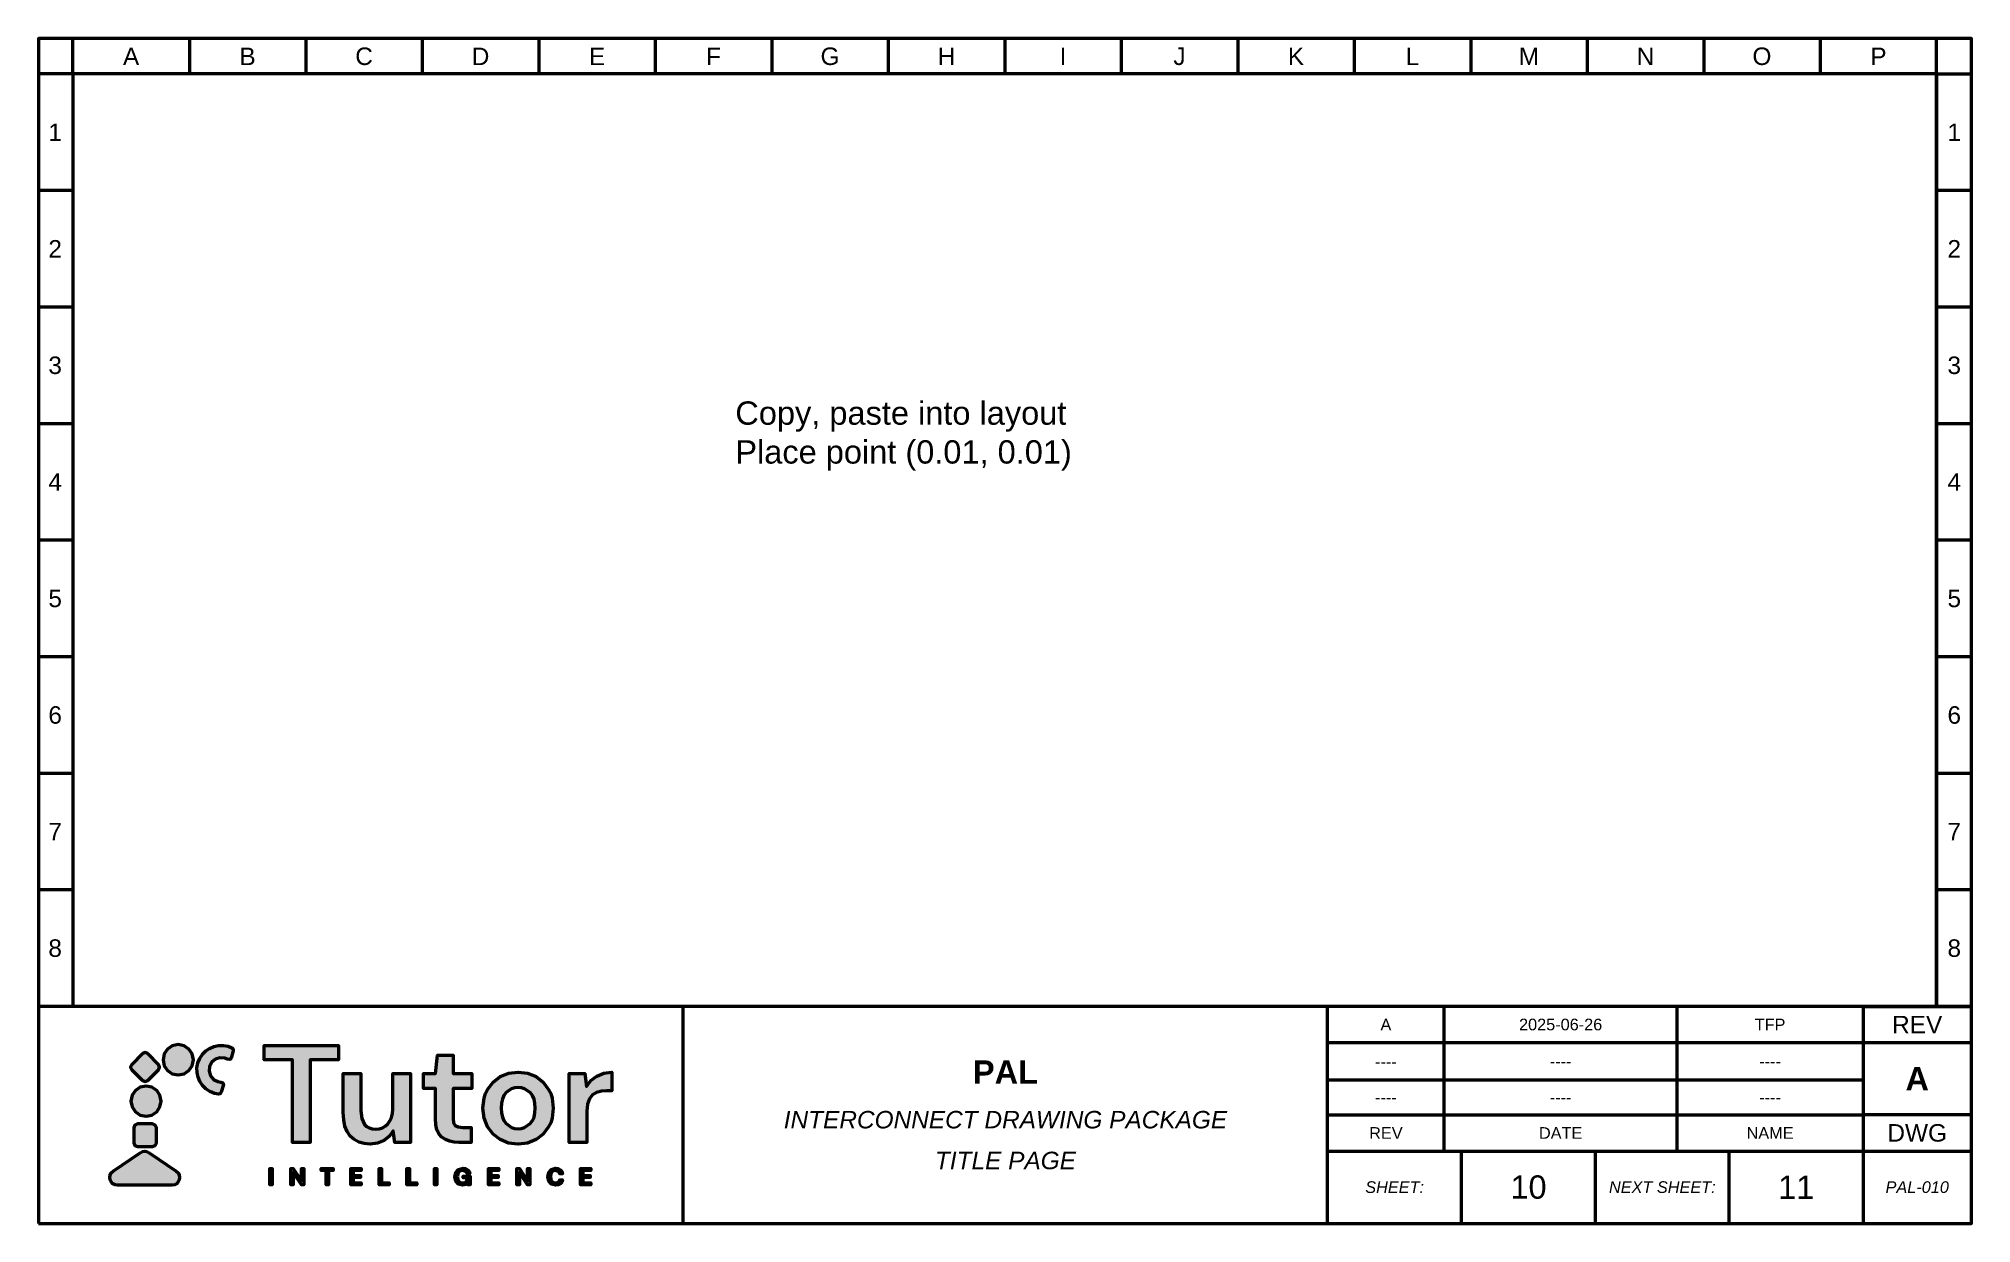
# Model space of a CAD drawing. Header units: inches. Extents: x 0.5 to 17.1, y 0.4 to 10.5.
import ezdxf

# ---------------------------------------------------------------- set-up
doc = ezdxf.new("R2010")
doc.units = ezdxf.units.IN
doc.header["$MEASUREMENT"] = 0
doc.layers.add('Layer 1', color=7, linetype='Continuous')
doc.styles.get("Standard").update_dxf_attribs({"font": 'arial.ttf'})

msp = doc.modelspace()

# ---------------------------------------------------------------- hatches: boundary and pattern name
at = {"lineweight": 50, "true_color": 0x347eec}
h = msp.add_hatch(color=150, dxfattribs=at)
h.dxf.hatch_style = 1
h.paths.add_polyline_path([(1.652, 0.701), (1.675, 0.704), (1.693, 0.714), (1.707, 0.729), (1.716, 0.747), (1.719, 0.767), (1.716, 0.787), (1.706, 0.806), (1.69, 0.821), (1.457, 0.98), (1.439, 0.989), (1.42, 0.992), (1.4, 0.989), (1.382, 0.98), (1.15, 0.821), (1.133, 0.806), (1.124, 0.787), (1.121, 0.767), (1.124, 0.747), (1.133, 0.729), (1.146, 0.714), (1.165, 0.704), (1.187, 0.701)])
h.paths.add_polyline_path([(1.359, 1.227), (1.335, 1.217), (1.326, 1.194), (1.326, 1.065), (1.335, 1.042), (1.359, 1.032), (1.488, 1.032), (1.511, 1.042), (1.521, 1.065), (1.521, 1.194), (1.511, 1.217), (1.488, 1.227)])
h.paths.add_polyline_path([(1.432, 1.292), (1.482, 1.302), (1.524, 1.33), (1.551, 1.372), (1.562, 1.422), (1.551, 1.473), (1.524, 1.514), (1.482, 1.542), (1.432, 1.552), (1.381, 1.542), (1.34, 1.514), (1.312, 1.473), (1.302, 1.422), (1.312, 1.372), (1.34, 1.33), (1.381, 1.302)])
h.paths.add_polyline_path([(1.538, 1.692), (1.548, 1.715), (1.538, 1.738), (1.447, 1.83), (1.423, 1.839), (1.4, 1.83), (1.309, 1.738), (1.299, 1.715), (1.309, 1.692), (1.4, 1.6), (1.423, 1.591), (1.447, 1.6)])
h.paths.add_polyline_path([(1.616, 1.685), (1.657, 1.657), (1.708, 1.647), (1.759, 1.657), (1.8, 1.685), (1.828, 1.726), (1.838, 1.777), (1.828, 1.828), (1.8, 1.869), (1.759, 1.897), (1.708, 1.907), (1.657, 1.897), (1.616, 1.869), (1.588, 1.828), (1.578, 1.777), (1.588, 1.726)])
h.paths.add_polyline_path([(1.869, 1.667), (1.878, 1.627), (1.893, 1.59), (1.916, 1.557), (1.945, 1.528), (1.979, 1.505), (2.019, 1.489), (2.052, 1.482), (2.067, 1.486), (2.076, 1.499), (2.095, 1.561), (2.091, 1.578), (2.074, 1.586), (2.048, 1.59), (2.011, 1.609), (1.986, 1.64), (1.973, 1.679), (1.977, 1.72), (1.997, 1.757), (2.028, 1.783), (2.066, 1.795), (2.108, 1.792), (2.132, 1.781), (2.15, 1.779), (2.162, 1.791), (2.18, 1.853), (2.18, 1.869), (2.169, 1.88), (2.137, 1.893), (2.095, 1.9), (2.054, 1.9), (2.014, 1.891), (1.977, 1.875), (1.944, 1.853), (1.915, 1.824), (1.892, 1.789), (1.876, 1.75), (1.868, 1.708)])
at = {"lineweight": 50, "true_color": 0x000000}
h = msp.add_hatch(color=18, dxfattribs=at)
h.dxf.hatch_style = 1
h.paths.add_polyline_path([(2.84, 1.778), (3.084, 1.778), (3.084, 1.9), (2.445, 1.9), (2.445, 1.778), (2.688, 1.778), (2.688, 1.068), (2.84, 1.068)])
h.paths.add_polyline_path([(3.124, 1.325), (3.128, 1.262), (3.139, 1.208), (3.157, 1.161), (3.183, 1.122), (3.217, 1.092), (3.257, 1.071), (3.303, 1.058), (3.355, 1.054), (3.419, 1.061), (3.475, 1.084), (3.521, 1.121), (3.554, 1.168), (3.566, 1.068), (3.701, 1.068), (3.701, 1.658), (3.549, 1.658), (3.549, 1.353), (3.546, 1.315), (3.538, 1.281), (3.525, 1.252), (3.507, 1.227), (3.485, 1.207), (3.461, 1.193), (3.434, 1.185), (3.403, 1.182), (3.372, 1.184), (3.346, 1.192), (3.324, 1.205), (3.306, 1.222), (3.283, 1.272), (3.275, 1.339), (3.275, 1.658), (3.124, 1.658)])
h.paths.add_polyline_path([(3.915, 1.274), (3.919, 1.22), (3.929, 1.176), (3.947, 1.14), (3.971, 1.113), (4.001, 1.093), (4.036, 1.079), (4.076, 1.071), (4.12, 1.068), (4.223, 1.068), (4.223, 1.197), (4.15, 1.197), (4.111, 1.201), (4.085, 1.213), (4.072, 1.236), (4.067, 1.272), (4.067, 1.53), (4.227, 1.53), (4.227, 1.658), (4.067, 1.658), (4.067, 1.816), (3.933, 1.816), (3.915, 1.658), (3.814, 1.658), (3.814, 1.53), (3.915, 1.53)])
h.paths.add_polyline_path([(4.333, 1.276), (4.363, 1.201), (4.41, 1.139), (4.471, 1.093), (4.544, 1.063), (4.625, 1.054), (4.706, 1.063), (4.779, 1.093), (4.84, 1.139), (4.887, 1.201), (4.905, 1.237), (4.917, 1.276), (4.927, 1.363), (4.917, 1.449), (4.905, 1.487), (4.887, 1.523), (4.84, 1.586), (4.779, 1.633), (4.707, 1.662), (4.627, 1.672), (4.545, 1.662), (4.472, 1.633), (4.411, 1.586), (4.364, 1.523), (4.346, 1.487), (4.333, 1.449), (4.323, 1.363)])
h.paths.add_polyline_path([(4.479, 1.363), (4.482, 1.404), (4.49, 1.44), (4.503, 1.47), (4.522, 1.495), (4.545, 1.514), (4.57, 1.529), (4.597, 1.537), (4.627, 1.54), (4.655, 1.537), (4.681, 1.529), (4.729, 1.495), (4.748, 1.47), (4.762, 1.44), (4.77, 1.404), (4.773, 1.363), (4.77, 1.321), (4.762, 1.285), (4.748, 1.255), (4.729, 1.23), (4.681, 1.197), (4.654, 1.188), (4.625, 1.186), (4.597, 1.188), (4.57, 1.197), (4.522, 1.23), (4.503, 1.255), (4.49, 1.285), (4.482, 1.321)], flags=16)
h.paths.add_polyline_path([(5.064, 1.068), (5.216, 1.068), (5.216, 1.337), (5.221, 1.397), (5.237, 1.442), (5.264, 1.475), (5.299, 1.496), (5.341, 1.507), (5.388, 1.511), (5.431, 1.511), (5.431, 1.672), (5.361, 1.663), (5.3, 1.637), (5.251, 1.598), (5.213, 1.547), (5.199, 1.658), (5.064, 1.658)])
h.paths.add_polyline_path([(2.494, 0.704), (2.515, 0.704), (2.515, 0.843), (2.494, 0.843)])
h.paths.add_polyline_path([(2.695, 0.809), (2.765, 0.704), (2.786, 0.704), (2.786, 0.843), (2.765, 0.843), (2.765, 0.739), (2.695, 0.843), (2.674, 0.843), (2.674, 0.704), (2.695, 0.704)])
h.paths.add_polyline_path([(2.977, 0.704), (2.998, 0.704), (2.998, 0.826), (3.039, 0.826), (3.039, 0.843), (2.936, 0.843), (2.936, 0.826), (2.977, 0.826)])
h.paths.add_polyline_path([(3.189, 0.704), (3.278, 0.704), (3.278, 0.721), (3.21, 0.721), (3.21, 0.766), (3.272, 0.766), (3.272, 0.783), (3.21, 0.783), (3.21, 0.826), (3.278, 0.826), (3.278, 0.843), (3.189, 0.843)])
h.paths.add_polyline_path([(3.433, 0.704), (3.517, 0.704), (3.517, 0.721), (3.454, 0.721), (3.454, 0.843), (3.433, 0.843)])
h.paths.add_polyline_path([(3.671, 0.704), (3.755, 0.704), (3.755, 0.721), (3.692, 0.721), (3.692, 0.843), (3.671, 0.843)])
h.paths.add_polyline_path([(3.908, 0.704), (3.929, 0.704), (3.929, 0.843), (3.908, 0.843)])
h = msp.add_hatch(color=18, dxfattribs=at)
h.dxf.hatch_style = 1
h.paths.add_polyline_path([(4.105, 0.773), (4.108, 0.795), (4.117, 0.812), (4.132, 0.823), (4.152, 0.826), (4.176, 0.82), (4.188, 0.802), (4.212, 0.802), (4.204, 0.82), (4.191, 0.834), (4.174, 0.843), (4.152, 0.846), (4.115, 0.836), (4.092, 0.811), (4.083, 0.773), (4.091, 0.736), (4.114, 0.711), (4.149, 0.702), (4.176, 0.708), (4.193, 0.725), (4.195, 0.704), (4.214, 0.704), (4.214, 0.78), (4.155, 0.78), (4.155, 0.764), (4.193, 0.764), (4.181, 0.732), (4.168, 0.724), (4.15, 0.721), (4.132, 0.724), (4.117, 0.735), (4.108, 0.751)])
h = msp.add_hatch(color=18, dxfattribs=at)
h.dxf.hatch_style = 1
h.paths.add_polyline_path([(4.392, 0.766), (4.453, 0.766), (4.453, 0.783), (4.392, 0.783), (4.392, 0.826), (4.459, 0.826), (4.459, 0.843), (4.371, 0.843), (4.371, 0.704), (4.459, 0.704), (4.459, 0.721), (4.392, 0.721)])
h.paths.add_polyline_path([(4.615, 0.704), (4.636, 0.704), (4.636, 0.809), (4.705, 0.704), (4.726, 0.704), (4.726, 0.843), (4.705, 0.843), (4.705, 0.739), (4.636, 0.843), (4.615, 0.843)])
h.paths.add_polyline_path([(4.902, 0.774), (4.905, 0.796), (4.914, 0.812), (4.928, 0.823), (4.947, 0.827), (4.971, 0.82), (4.983, 0.8), (5.006, 0.8), (5, 0.819), (4.987, 0.834), (4.969, 0.843), (4.947, 0.846), (4.911, 0.836), (4.888, 0.811), (4.88, 0.774), (4.888, 0.736), (4.911, 0.711), (4.947, 0.702), (4.969, 0.705), (4.987, 0.714), (5, 0.728), (5.006, 0.746), (4.983, 0.746), (4.971, 0.728), (4.947, 0.721), (4.928, 0.724), (4.914, 0.735), (4.905, 0.752)])
h.paths.add_polyline_path([(5.16, 0.704), (5.249, 0.704), (5.249, 0.721), (5.181, 0.721), (5.181, 0.766), (5.243, 0.766), (5.243, 0.783), (5.181, 0.783), (5.181, 0.826), (5.249, 0.826), (5.249, 0.843), (5.16, 0.843)])

# ---------------------------------------------------------------- linework, layer by layer
at = {"lineweight": 50}
for p, q in [((0.803, 10.234), (0.803, 10.537)), ((1.803, 10.537), (1.803, 10.234)), ((2.803, 10.537), (2.803, 10.234)), ((3.803, 10.537), (3.803, 10.234)), ((4.803, 10.537), (4.803, 10.234)), ((5.803, 10.537), (5.803, 10.234)), ((6.803, 10.537), (6.803, 10.234)), ((7.803, 10.537), (7.803, 10.234)), ((8.803, 10.537), (8.803, 10.234)), ((9.803, 10.537), (9.803, 10.234)), ((10.803, 10.537), (10.803, 10.234)), ((11.803, 10.537), (11.803, 10.234)), ((12.803, 10.537), (12.803, 10.234)), ((13.803, 10.537), (13.803, 10.234)), ((14.803, 10.537), (14.803, 10.234)), ((15.803, 10.537), (15.803, 10.234)), ((16.803, 10.234), (16.803, 10.537)), ((0.803, 10.234), (0.509, 10.234)), ((16.803, 10.234), (16.803, 2.234)), ((16.803, 10.234), (17.101, 10.234)), ((0.803, 9.234), (0.509, 9.234)), ((17.101, 9.234), (16.803, 9.234)), ((0.803, 8.234), (0.509, 8.234)), ((17.101, 8.234), (16.803, 8.234)), ((0.803, 7.234), (0.509, 7.234)), ((17.101, 7.234), (16.803, 7.234)), ((0.803, 6.234), (0.509, 6.234)), ((17.101, 6.234), (16.803, 6.234)), ((0.803, 5.234), (0.509, 5.234)), ((17.101, 5.234), (16.803, 5.234)), ((0.803, 4.234), (0.509, 4.234)), ((17.101, 4.234), (16.803, 4.234)), ((0.803, 3.234), (0.509, 3.234)), ((17.101, 3.234), (16.803, 3.234)), ((17.101, 2.234), (0.509, 2.234)), ((6.042, 0.374), (6.042, 2.234)), ((11.575, 0.374), (11.575, 2.234)), ((12.575, 0.994), (12.575, 2.234)), ((14.575, 0.994), (14.575, 2.234)), ((16.171, 2.234), (16.171, 0.374)), ((16.171, 2.234), (17.101, 2.234)), ((11.575, 1.924), (16.171, 1.924)), ((16.171, 1.924), (17.101, 1.924)), ((11.575, 1.604), (16.171, 1.604)), ((11.575, 1.304), (16.171, 1.304)), ((17.101, 1.304), (16.171, 1.304)), ((11.575, 0.994), (16.171, 0.994)), ((12.724, 0.374), (12.724, 0.994)), ((13.873, 0.374), (13.873, 0.994)), ((15.022, 0.374), (15.022, 0.994)), ((16.171, 0.994), (17.101, 0.994))]:
    msp.add_line(p, q, dxfattribs=at)
msp.add_lwpolyline([(0.509, 0.374), (17.101, 0.374), (17.101, 10.537), (0.509, 10.537)], close=True, dxfattribs=at)
msp.add_lwpolyline([(16.803, 2.234), (16.803, 10.234), (0.803, 10.234), (0.803, 2.234)], dxfattribs=at)
at = {"layer": 'Layer 1', "color": 150, "lineweight": 50, "true_color": 0x347eec}
for points in [[(1.4, 1.6), (1.423, 1.591), (1.447, 1.6), (1.538, 1.692), (1.548, 1.715), (1.538, 1.738), (1.447, 1.83), (1.423, 1.839), (1.4, 1.83), (1.309, 1.738), (1.299, 1.715), (1.309, 1.692), (1.4, 1.6), (1.4, 1.6)], [(1.838, 1.777), (1.828, 1.828), (1.8, 1.869), (1.759, 1.897), (1.708, 1.907), (1.657, 1.897), (1.616, 1.869), (1.588, 1.828), (1.578, 1.777), (1.588, 1.726), (1.616, 1.685), (1.657, 1.657), (1.708, 1.647), (1.759, 1.657), (1.8, 1.685), (1.828, 1.726), (1.838, 1.777), (1.838, 1.777)], [(2.076, 1.499), (2.067, 1.486), (2.052, 1.482), (2.019, 1.489), (1.979, 1.505), (1.945, 1.528), (1.916, 1.557), (1.893, 1.59), (1.878, 1.627), (1.869, 1.667), (1.868, 1.708), (1.876, 1.75), (1.892, 1.789), (1.915, 1.824), (1.944, 1.853), (1.977, 1.875), (2.014, 1.891), (2.054, 1.9), (2.095, 1.9), (2.137, 1.893), (2.169, 1.88), (2.18, 1.869), (2.18, 1.853), (2.162, 1.791), (2.15, 1.779), (2.132, 1.781), (2.108, 1.792), (2.066, 1.795), (2.028, 1.783), (1.997, 1.757), (1.977, 1.72), (1.973, 1.679), (1.986, 1.64), (2.011, 1.609), (2.048, 1.59), (2.074, 1.586), (2.091, 1.578), (2.095, 1.561), (2.076, 1.499), (2.076, 1.499)], [(1.562, 1.422), (1.551, 1.473), (1.524, 1.514), (1.482, 1.542), (1.432, 1.552), (1.381, 1.542), (1.34, 1.514), (1.312, 1.473), (1.302, 1.422), (1.312, 1.372), (1.34, 1.33), (1.381, 1.302), (1.432, 1.292), (1.482, 1.302), (1.524, 1.33), (1.551, 1.372), (1.562, 1.422), (1.562, 1.422)], [(1.326, 1.065), (1.335, 1.042), (1.359, 1.032), (1.488, 1.032), (1.511, 1.042), (1.521, 1.065), (1.521, 1.194), (1.511, 1.217), (1.488, 1.227), (1.359, 1.227), (1.335, 1.217), (1.326, 1.194), (1.326, 1.065), (1.326, 1.065)], [(1.382, 0.98), (1.4, 0.989), (1.42, 0.992), (1.439, 0.989), (1.457, 0.98), (1.69, 0.821), (1.706, 0.806), (1.716, 0.787), (1.719, 0.767), (1.716, 0.747), (1.707, 0.729), (1.693, 0.714), (1.675, 0.704), (1.652, 0.701), (1.187, 0.701), (1.165, 0.704), (1.146, 0.714), (1.133, 0.729), (1.124, 0.747), (1.121, 0.767), (1.124, 0.787), (1.133, 0.806), (1.15, 0.821), (1.382, 0.98), (1.382, 0.98)]]:
    msp.add_lwpolyline(points, close=True, dxfattribs=at)
at = {"layer": 'Layer 1', "color": 7, "lineweight": 50}
for points in [[(2.688, 1.068), (2.688, 1.778), (2.445, 1.778), (2.445, 1.9), (3.084, 1.9), (3.084, 1.778), (2.84, 1.778), (2.84, 1.068), (2.688, 1.068), (2.688, 1.068)], [(4.12, 1.068), (4.076, 1.071), (4.036, 1.079), (4.001, 1.093), (3.971, 1.113), (3.947, 1.14), (3.929, 1.176), (3.919, 1.22), (3.915, 1.274), (3.915, 1.53), (3.814, 1.53), (3.814, 1.658), (3.915, 1.658), (3.933, 1.816), (4.067, 1.816), (4.067, 1.658), (4.227, 1.658), (4.227, 1.53), (4.067, 1.53), (4.067, 1.272), (4.072, 1.236), (4.085, 1.213), (4.111, 1.201), (4.15, 1.197), (4.223, 1.197), (4.223, 1.068), (4.12, 1.068), (4.12, 1.068)], [(4.625, 1.054), (4.544, 1.063), (4.471, 1.093), (4.41, 1.139), (4.363, 1.201), (4.333, 1.276), (4.323, 1.363), (4.333, 1.449), (4.346, 1.487), (4.364, 1.523), (4.411, 1.586), (4.472, 1.633), (4.545, 1.662), (4.627, 1.672), (4.707, 1.662), (4.779, 1.633), (4.84, 1.586), (4.887, 1.523), (4.905, 1.487), (4.917, 1.449), (4.927, 1.363), (4.917, 1.276), (4.905, 1.237), (4.887, 1.201), (4.84, 1.139), (4.779, 1.093), (4.706, 1.063), (4.625, 1.054), (4.625, 1.054)], [(5.064, 1.068), (5.064, 1.658), (5.199, 1.658), (5.213, 1.547), (5.251, 1.598), (5.3, 1.637), (5.361, 1.663), (5.431, 1.672), (5.431, 1.511), (5.388, 1.511), (5.341, 1.507), (5.299, 1.496), (5.264, 1.475), (5.237, 1.442), (5.221, 1.397), (5.216, 1.337), (5.216, 1.068), (5.064, 1.068), (5.064, 1.068)], [(3.355, 1.054), (3.303, 1.058), (3.257, 1.071), (3.217, 1.092), (3.183, 1.122), (3.157, 1.161), (3.139, 1.208), (3.128, 1.262), (3.124, 1.325), (3.124, 1.658), (3.275, 1.658), (3.275, 1.339), (3.283, 1.272), (3.306, 1.222), (3.324, 1.205), (3.346, 1.192), (3.372, 1.184), (3.403, 1.182), (3.434, 1.185), (3.461, 1.193), (3.485, 1.207), (3.507, 1.227), (3.525, 1.252), (3.538, 1.281), (3.546, 1.315), (3.549, 1.353), (3.549, 1.658), (3.701, 1.658), (3.701, 1.068), (3.566, 1.068), (3.554, 1.168), (3.521, 1.121), (3.475, 1.084), (3.419, 1.061), (3.355, 1.054), (3.355, 1.054)], [(4.625, 1.186), (4.654, 1.188), (4.681, 1.197), (4.729, 1.23), (4.748, 1.255), (4.762, 1.285), (4.77, 1.321), (4.773, 1.363), (4.77, 1.404), (4.762, 1.44), (4.748, 1.47), (4.729, 1.495), (4.681, 1.529), (4.655, 1.537), (4.627, 1.54), (4.597, 1.537), (4.57, 1.529), (4.545, 1.514), (4.522, 1.495), (4.503, 1.47), (4.49, 1.44), (4.482, 1.404), (4.479, 1.363), (4.482, 1.321), (4.49, 1.285), (4.503, 1.255), (4.522, 1.23), (4.57, 1.197), (4.597, 1.188), (4.625, 1.186), (4.625, 1.186)], [(2.494, 0.704), (2.494, 0.843), (2.515, 0.843), (2.515, 0.704), (2.494, 0.704), (2.494, 0.704)], [(2.674, 0.704), (2.674, 0.843), (2.695, 0.843), (2.765, 0.739), (2.765, 0.843), (2.786, 0.843), (2.786, 0.704), (2.765, 0.704), (2.695, 0.809), (2.695, 0.704), (2.674, 0.704), (2.674, 0.704)], [(2.977, 0.704), (2.977, 0.826), (2.936, 0.826), (2.936, 0.843), (3.039, 0.843), (3.039, 0.826), (2.998, 0.826), (2.998, 0.704), (2.977, 0.704), (2.977, 0.704)], [(3.189, 0.704), (3.189, 0.843), (3.278, 0.843), (3.278, 0.826), (3.21, 0.826), (3.21, 0.783), (3.272, 0.783), (3.272, 0.766), (3.21, 0.766), (3.21, 0.721), (3.278, 0.721), (3.278, 0.704), (3.189, 0.704), (3.189, 0.704)], [(3.433, 0.704), (3.433, 0.843), (3.454, 0.843), (3.454, 0.721), (3.517, 0.721), (3.517, 0.704), (3.433, 0.704), (3.433, 0.704)], [(3.671, 0.704), (3.671, 0.843), (3.692, 0.843), (3.692, 0.721), (3.755, 0.721), (3.755, 0.704), (3.671, 0.704), (3.671, 0.704)], [(3.908, 0.704), (3.908, 0.843), (3.929, 0.843), (3.929, 0.704), (3.908, 0.704), (3.908, 0.704)], [(4.149, 0.702), (4.114, 0.711), (4.091, 0.736), (4.083, 0.773), (4.092, 0.811), (4.115, 0.836), (4.152, 0.846), (4.174, 0.843), (4.191, 0.834), (4.204, 0.82), (4.212, 0.802), (4.188, 0.802), (4.176, 0.82), (4.152, 0.826), (4.132, 0.823), (4.117, 0.812), (4.108, 0.795), (4.105, 0.773), (4.108, 0.751), (4.117, 0.735), (4.132, 0.724), (4.15, 0.721), (4.168, 0.724), (4.181, 0.732), (4.193, 0.764), (4.155, 0.764), (4.155, 0.78), (4.214, 0.78), (4.214, 0.704), (4.195, 0.704), (4.193, 0.725), (4.176, 0.708), (4.149, 0.702), (4.149, 0.702)], [(4.371, 0.704), (4.371, 0.843), (4.459, 0.843), (4.459, 0.826), (4.392, 0.826), (4.392, 0.783), (4.453, 0.783), (4.453, 0.766), (4.392, 0.766), (4.392, 0.721), (4.459, 0.721), (4.459, 0.704), (4.371, 0.704), (4.371, 0.704)], [(4.615, 0.704), (4.615, 0.843), (4.636, 0.843), (4.705, 0.739), (4.705, 0.843), (4.726, 0.843), (4.726, 0.704), (4.705, 0.704), (4.636, 0.809), (4.636, 0.704), (4.615, 0.704), (4.615, 0.704)], [(4.947, 0.702), (4.911, 0.711), (4.888, 0.736), (4.88, 0.774), (4.888, 0.811), (4.911, 0.836), (4.947, 0.846), (4.969, 0.843), (4.987, 0.834), (5, 0.819), (5.006, 0.8), (4.983, 0.8), (4.971, 0.82), (4.947, 0.827), (4.928, 0.823), (4.914, 0.812), (4.905, 0.796), (4.902, 0.774), (4.905, 0.752), (4.914, 0.735), (4.928, 0.724), (4.947, 0.721), (4.971, 0.728), (4.983, 0.746), (5.006, 0.746), (5, 0.728), (4.987, 0.714), (4.969, 0.705), (4.947, 0.702), (4.947, 0.702)], [(5.16, 0.704), (5.16, 0.843), (5.249, 0.843), (5.249, 0.826), (5.181, 0.826), (5.181, 0.783), (5.243, 0.783), (5.243, 0.766), (5.181, 0.766), (5.181, 0.721), (5.249, 0.721), (5.249, 0.704), (5.16, 0.704), (5.16, 0.704)]]:
    msp.add_lwpolyline(points, close=True, dxfattribs=at)

# ---------------------------------------------------------------- texts
at = {"lineweight": 50}
for s, width, heights, insert, char_height, attachment_point in [('\\pxqc;A', 1, [0], (0.803, 10.385), 0.15, 4), ('\\pxqc;B', 1, [0], (1.803, 10.385), 0.15, 4), ('\\pxqc;C', 1, [0], (2.803, 10.385), 0.15, 4), ('\\pxqc;D', 1, [0], (3.803, 10.385), 0.15, 4), ('\\pxqc;E', 1, [0], (4.803, 10.385), 0.15, 4), ('\\pxqc;F', 1, [0], (5.803, 10.385), 0.15, 4), ('\\pxqc;G', 1, [0], (6.803, 10.385), 0.15, 4), ('\\pxqc;H', 1, [0], (7.803, 10.385), 0.15, 4), ('\\pxqc;I', 1, [0], (8.803, 10.385), 0.15, 4), ('\\pxqc;J', 1, [0], (9.803, 10.385), 0.15, 4), ('\\pxqc;K', 1, [0], (10.803, 10.385), 0.15, 4), ('\\pxqc;L', 1, [0], (11.803, 10.385), 0.15, 4), ('\\pxqc;M', 1, [0], (12.803, 10.385), 0.15, 4), ('\\pxqc;N', 1, [0], (13.803, 10.385), 0.15, 4), ('\\pxqc;O', 1, [0], (14.803, 10.385), 0.15, 4), ('\\pxqc;P', 1, [0], (15.803, 10.385), 0.15, 4), ('1', 0.28267, [0.985], (0.651, 9.734), 0.15, 5), ('1', 0.28267, [0.985], (16.954, 9.734), 0.15, 5), ('2', 0.28267, [0.985], (0.651, 8.734), 0.15, 5), ('2', 0.28267, [0.985], (16.954, 8.734), 0.15, 5), ('3', 0.28267, [0.985], (0.651, 7.734), 0.15, 5), ('3', 0.28267, [0.985], (16.954, 7.734), 0.15, 5), ('Copy, paste into layout\\PPlace point (0.01, 0.01)', 9.98816, [0], (6.49, 7.425), 0.2, 1), ('4', 0.28267, [0.985], (0.651, 6.734), 0.15, 5), ('4', 0.28267, [0.985], (16.954, 6.734), 0.15, 5), ('5', 0.28267, [0.985], (0.651, 5.734), 0.15, 5), ('5', 0.28267, [0.985], (16.954, 5.734), 0.15, 5), ('6', 0.28267, [0.985], (0.651, 4.734), 0.15, 5), ('6', 0.28267, [0.985], (16.954, 4.734), 0.15, 5), ('7', 0.28267, [0.985], (0.651, 3.734), 0.15, 5), ('7', 0.28267, [0.985], (16.954, 3.734), 0.15, 5), ('8', 0.28267, [0.985], (0.651, 2.734), 0.15, 5), ('8', 0.28267, [0.985], (16.954, 2.734), 0.15, 5), ('A', 1, [0], (12.075, 2.079), 0.1, 5), ('2025-06-26', 1, [0], (13.575, 2.079), 0.1, 5), ('TFP', 1, [0], (15.373, 2.079), 0.1, 5), ('REV', 0.54893, [0], (16.636, 2.079), 0.15, 5), ('----', 1, [0], (12.075, 1.761), 0.1, 5), ('----', 1, [0], (13.575, 1.764), 0.1, 5), ('----', 1, [0], (15.373, 1.764), 0.1, 5), ('{\\fArial|b1|i0|c0|p34;A}', 1.04591, [0], (16.636, 1.614), 0.2, 5), ('----', 1, [0], (12.075, 1.454), 0.1, 5), ('----', 1, [0], (13.575, 1.454), 0.1, 5), ('----', 1, [0], (15.373, 1.454), 0.1, 5), ('REV', 1, [0], (12.075, 1.149), 0.1, 5), ('DATE', 2, [0], (13.575, 1.149), 0.1, 5), ('NAME', 1.59557, [0], (15.373, 1.149), 0.1, 5), ('DWG', 0.54893, [0], (16.636, 1.149), 0.15, 5), ('{\\fArial|b0|i1|c0|p34;SHEET:}', 1.04591, [0], (12.15, 0.684), 0.1, 5), ('10', 1.04591, [0], (13.299, 0.684), 0.2, 5), ('{\\fArial|b0|i1|c0|p34;NEXT SHEET:}', 1.04591, [0], (14.448, 0.684), 0.1, 5), ('11', 1.04591, [0], (15.597, 0.684), 0.2, 5), ('{\\fArial|b0|i1|c0|p34;PAL-010}', 1.04591, [0], (16.636, 0.684), 0.1, 5)]:
    msp.add_mtext_dynamic_manual_height_columns(s, width=width, gutter_width=1, heights=heights, dxfattribs=dict(at, insert=insert, char_height=char_height, attachment_point=attachment_point))
at = {"lineweight": 50, "insert": (8.809, 1.304), "char_height": 0.2, "width": 11.15392, "attachment_point": 5}
msp.add_mtext('{\\fArial|b1|i0|c0|p34;PAL}\\P{\\H0.3x;\\P\\fArial|b0|i1|c0|p34;\\H2.5x;INTERCONNECT DRAWING PACKAGE\\P\\H0.4x;\\P\\H2.5x;TITLE PAGE}', dxfattribs=at)

doc.saveas('drawing.dxf')
